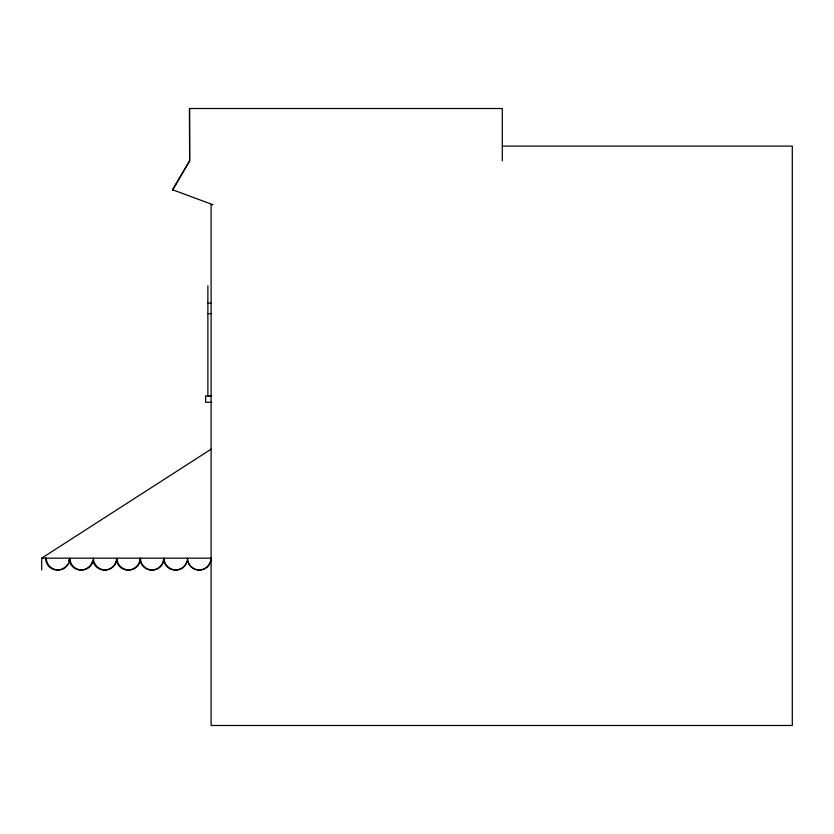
<?xml version="1.0" encoding="UTF-8"?>
<svg xmlns="http://www.w3.org/2000/svg" width="834" height="834" viewBox="0 0 834 834"><rect width="100%" height="100%" fill="white"/><g stroke="black" fill="none" stroke-linecap="round" stroke-linejoin="round"><path stroke-width="1.25" d="M45.724 558.165L45.933 561.24A11.916 11.916 0 0 0 67.763 564.118M68.951 561.24L69.212 559.301L69.462 561.24A11.916 11.916 0 0 0 92.491 561.24M140.029 558.54L139.674 561.24A11.916 11.916 0 0 1 116.645 561.24L116.333 558.926M172.774 189.829L212.899 204.705L211.096 204.705L211.096 725.486L792.3 725.486L792.3 146.096L502.297 146.096M173.42 188.713L189.693 160.816L189.464 108.514L502.297 108.514L502.297 160.816M172.409 189.912L189.579 160.816L189.579 108.514M41.7 569.924L41.7 558.165L211.096 449.192M207.875 303.242L211.096 303.242M207.875 313.636L211.096 313.636M211.7 395.848L205.664 395.848L205.664 402.28L211.7 402.28M211.096 396.192L207.875 396.192L207.875 285.718M41.7 558.165L211.096 558.165A11.77 11.77 0 0 1 199.326 569.924A11.77 11.77 0 0 1 187.556 558.165A11.77 11.77 0 0 1 175.786 569.924A11.77 11.77 0 0 1 164.017 558.165A11.77 11.77 0 0 1 152.247 569.924A11.77 11.77 0 0 1 140.477 558.165A11.77 11.77 0 0 1 128.707 569.924A11.77 11.77 0 0 1 116.937 558.165A11.77 11.77 0 0 1 105.167 569.924A11.77 11.77 0 0 1 93.408 558.165A11.77 11.77 0 0 1 81.638 569.924A11.77 11.77 0 0 1 69.868 558.165A11.77 11.77 0 0 1 58.099 569.924A11.77 11.77 0 0 1 46.329 558.165M139.976 558.926L140.279 561.24A11.916 11.916 0 0 0 163.308 561.24L163.662 558.54L164.017 561.24A11.916 11.916 0 0 0 187.045 561.24M172.774 189.266L172.774 190.037M210.689 561.24A11.916 11.916 0 0 1 187.66 561.24M116.03 561.24A11.916 11.916 0 0 1 93.001 561.24"/></g></svg>
